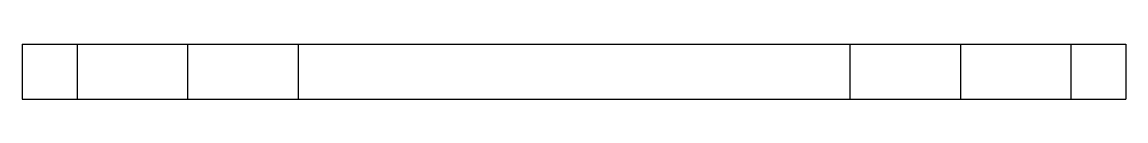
# Paper-space layout '_Left' of a CAD drawing. Header units: centimetres. Extents: x -5 to 5, y 0 to 0.5.
import ezdxf

# ---------------------------------------------------------------- set-up
doc = ezdxf.new("R2010")
doc.units = ezdxf.units.CM

psp = doc.layouts.new('_Left')

# ---------------------------------------------------------------- linework, layer by layer
at = {"color": 7, "linetype": 'Continuous', "lineweight": 25}
for p, q in [((-5, 0.5), (5, 0.5)), ((-5, 0.5), (-5, 0)), ((-4.5, 0.5), (-4.5, 0)), ((-3.5, 0.5), (-3.5, 0)), ((-2.5, 0.5), (-2.5, 0)), ((2.5, 0.5), (2.5, 0)), ((3.5, 0.5), (3.5, 0)), ((4.5, 0.5), (4.5, 0)), ((5, 0.5), (5, 0)), ((-5, 0), (5, 0))]:
    psp.add_line(p, q, dxfattribs=at)

doc.saveas('drawing.dxf')
